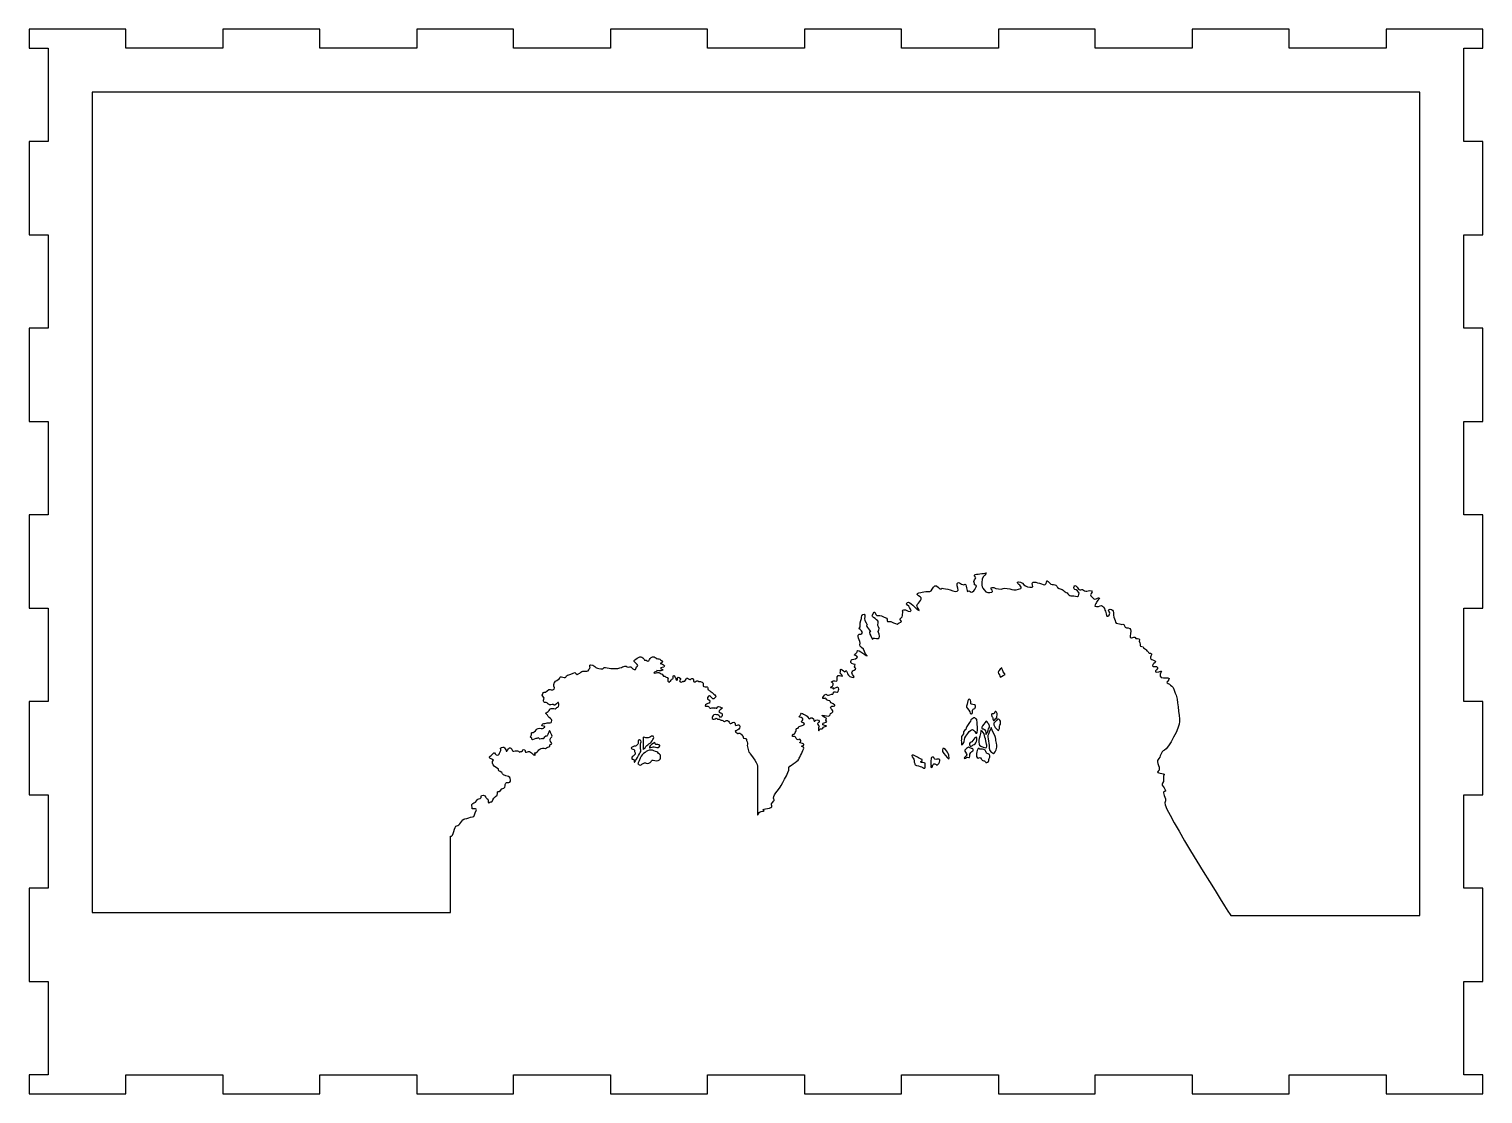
# Model space of a CAD drawing. Extents: x -1416 to 2069, y -350 to -64.
# Drawn here: x 192.7 to 422.7, y -316.1 to -147.6 of the extents above; entities that cross this region are included whole.
import ezdxf

# ---------------------------------------------------------------- set-up
doc = ezdxf.new("R2010")
doc.units = 0
doc.header["$MEASUREMENT"] = 0
doc.layers.add('LAYER_1', color=7, linetype='CONTINUOUS')

msp = doc.modelspace()

# ---------------------------------------------------------------- linework, layer by layer
at = {"layer": 'LAYER_1'}
msp.add_lwpolyline([(422.73, -150.61), (422.73, -147.61), (407.4, -147.61), (407.4, -150.61), (392.07, -150.61), (392.07, -147.61), (376.74, -147.61), (376.74, -150.61), (361.41, -150.61), (361.41, -147.61), (346.08, -147.61), (346.08, -150.61), (330.75, -150.61), (330.75, -147.61), (315.42, -147.61), (315.42, -150.61), (300.03, -150.61), (300.03, -147.61), (284.71, -147.61), (284.71, -150.61), (269.37, -150.61), (269.37, -147.61), (254.05, -147.61), (254.05, -150.61), (238.71, -150.61), (238.71, -147.61), (223.39, -147.61), (223.39, -150.61), (208.05, -150.61), (208.05, -147.61), (192.73, -147.61), (192.73, -150.61), (195.72, -150.61), (195.72, -165.38), (192.73, -165.38), (192.73, -180.15), (195.72, -180.15), (195.72, -194.92), (192.73, -194.92), (192.73, -209.69), (195.72, -209.69), (195.72, -224.46), (192.73, -224.46), (192.73, -239.26), (195.72, -239.26), (195.72, -254.03), (192.73, -254.03), (192.73, -268.8), (195.72, -268.8), (195.72, -283.57), (192.73, -283.57), (192.73, -298.34), (195.72, -298.34), (195.72, -313.11), (192.73, -313.11), (192.73, -316.11), (208.05, -316.11), (208.05, -313.11), (223.39, -313.11), (223.39, -316.11), (238.71, -316.11), (238.71, -313.11), (254.05, -313.11), (254.05, -316.11), (269.37, -316.11), (269.37, -313.11), (284.71, -313.11), (284.71, -316.11), (300.03, -316.11), (300.03, -313.11), (315.42, -313.11), (315.42, -316.11), (330.75, -316.11), (330.75, -313.11), (346.08, -313.11), (346.08, -316.11), (361.41, -316.11), (361.41, -313.11), (376.74, -313.11), (376.74, -316.11), (392.07, -316.11), (392.07, -313.11), (407.4, -313.11), (407.4, -316.11), (422.73, -316.11), (422.73, -313.11), (419.73, -313.11), (419.73, -298.34), (422.73, -298.34), (422.73, -283.57), (419.73, -283.57), (419.73, -268.8), (422.73, -268.8), (422.73, -254.03), (419.73, -254.03), (419.73, -239.26), (422.73, -239.26), (422.73, -224.46), (419.73, -224.46), (419.73, -209.69), (422.73, -209.69), (422.73, -194.92), (419.73, -194.92), (419.73, -180.15), (422.73, -180.15), (422.73, -165.38), (419.73, -165.38), (419.73, -150.61), (422.73, -150.61)], dxfattribs=at)
for points, knots in [([(412.73, -287.9), (412.73, -287.9), (382.86, -287.9), (382.86, -287.9), (382.86, -287.9), (372.01, -270.88), (372.41, -270.05), (372.81, -269.21), (371.79, -268.37), (372.36, -268.28), (372.94, -268.19), (371.68, -267.23), (372.02, -266.96), (372.36, -266.7), (372.06, -265.72), (372.28, -265.55), (372.49, -265.37), (370.78, -265.42), (371.35, -265.06), (371.92, -264.71), (370.95, -263.52), (371.35, -263.17), (371.75, -262.82), (371.75, -261.93), (372.36, -261.71), (372.98, -261.49), (374.79, -258.03), (374.75, -257.18), (374.7, -256.33), (374.36, -253.27), (374.18, -252.99), (374, -252.72), (373.78, -251.7), (373.51, -251.57), (373.25, -251.44), (372.98, -251.13), (372.76, -251.08), (372.54, -251.04), (373.2, -250.55), (373.07, -250.38), (372.94, -250.2), (372.23, -250.33), (371.84, -250.2), (371.44, -250.07), (371.84, -249.36), (371.88, -249.23), (371.92, -249.1), (371.04, -249.54), (370.91, -249.32), (370.78, -249.1), (371.35, -248.88), (371.26, -248.61), (371.18, -248.35), (370.51, -248.61), (370.47, -248.35), (370.42, -248.08), (370.95, -247.86), (370.95, -247.69), (370.95, -247.51), (370.29, -247.38), (370.2, -247.25), (370.12, -247.12), (370.12, -246.98), (370.29, -246.63), (370.47, -246.28), (369.85, -246.47), (369.81, -246.25), (369.76, -246.03), (369.56, -246.12), (369.47, -245.85), (369.38, -245.59), (368.92, -245.69), (369.03, -245.46), (369.13, -245.22), (368.44, -245.38), (368.51, -245.13), (368.59, -244.88), (368.26, -244.56), (368.4, -244.25), (368.53, -243.94), (367.6, -244.2), (367.73, -243.9), (367.87, -243.59), (366.81, -244.29), (366.9, -243.67), (366.98, -243.06), (367.16, -242.66), (366.85, -242.44), (366.54, -242.22), (366.1, -242.53), (366.01, -242.04), (365.93, -241.56), (365.62, -241.96), (365.44, -241.78), (365.26, -241.6), (364.65, -241.78), (364.6, -241.47), (364.56, -241.16), (364.3, -240.72), (364.3, -240.37), (364.3, -240.02), (364.3, -239.79), (364.12, -239.57), (363.94, -239.36), (363.54, -239.36), (363.5, -239.57), (363.46, -239.79), (363.89, -239.89), (363.58, -240.33), (363.28, -240.77), (363.15, -240.5), (363.1, -240.15), (363.06, -239.79), (362.97, -239.66), (362.84, -239.31), (362.71, -238.96), (362.44, -238.74), (362.18, -238.87), (361.91, -239), (361.12, -239.13), (361.38, -238.74), (361.65, -238.34), (361.47, -238.34), (361.87, -237.94), (362.26, -237.55), (361.96, -237.55), (361.74, -237.68), (361.52, -237.81), (361.16, -237.94), (361.03, -237.63), (360.9, -237.32), (360.37, -237.32), (360.77, -236.93), (361.16, -236.53), (360.59, -236.36), (360.28, -236.49), (359.97, -236.62), (359.79, -236.58), (359.53, -236.4), (359.27, -236.22), (359.27, -236.36), (358.96, -236.36), (358.65, -236.36), (358.38, -235.48), (358.16, -235.65), (357.95, -235.83), (357.95, -236.18), (358.16, -236.27), (358.38, -236.36), (358.83, -236.62), (358.83, -236.89), (358.83, -237.15), (358.78, -237.59), (358.3, -237.37), (357.81, -237.15), (357.64, -237.37), (357.37, -237.24), (357.11, -237.1), (357.02, -236.84), (356.8, -236.75), (356.58, -236.66), (356.36, -236.4), (356.18, -236.31), (356.01, -236.22), (355.39, -236.05), (355.3, -235.78), (355.21, -235.52), (354.86, -235.5), (354.59, -235.51), (354.33, -235.52), (353.93, -234.99), (353.8, -234.9), (353.67, -234.81), (353.76, -235.38), (353.49, -235.52), (353.23, -235.65), (351.97, -234.95), (351.55, -235.14), (351.13, -235.34), (351.81, -235.87), (351.42, -235.91), (351.02, -235.96), (350.29, -235.85), (350.12, -235.54), (349.94, -235.23), (349.21, -234.92), (349.08, -235.12), (348.95, -235.32), (350.03, -235.94), (349.61, -236.13), (349.19, -236.33), (348.57, -236.4), (348.2, -236.29), (347.83, -236.18), (347.14, -236), (346.81, -236.16), (346.48, -236.31), (345.71, -236.18), (345.36, -236), (345, -235.83), (344.74, -236.16), (345.07, -236.42), (345.4, -236.69), (344.83, -236.84), (344.41, -236.79), (343.99, -236.75), (343.57, -236), (343.5, -235.87), (343.44, -235.74), (343.35, -234.64), (343.66, -234.3), (343.97, -233.97), (344.47, -233.51), (343.94, -233.69), (343.42, -233.86), (342.11, -233.78), (342.32, -234.13), (342.53, -234.49), (342.55, -234.37), (342.29, -234.78), (342.03, -235.19), (342.41, -235.25), (342.29, -235.46), (342.17, -235.67), (342.81, -235.53), (342.58, -235.87), (342.4, -236.15), (342.32, -236.43), (342, -236.66), (341.67, -236.9), (341.58, -236.34), (341.29, -236.58), (341, -236.81), (341.06, -235.22), (340.73, -235.49), (340.41, -235.75), (339.7, -234.87), (339.58, -235.34), (339.47, -235.81), (339.88, -236.4), (339.58, -236.58), (339.29, -236.75), (338.53, -236.31), (338.06, -236.25), (337.59, -236.2), (337.15, -235.96), (337, -236.2), (336.85, -236.43), (336.38, -235.52), (336.03, -235.69), (335.68, -235.87), (335.5, -236.66), (335.23, -236.62), (334.97, -236.58), (334.22, -236.65), (334.04, -236.72), (333.87, -236.79), (333.03, -236.75), (333.25, -237.1), (333.47, -237.46), (334, -237.5), (333.87, -237.81), (333.74, -238.12), (333.51, -238.34), (333.25, -238.65), (332.98, -238.96), (333.87, -239.75), (333.43, -239.57), (332.98, -239.4), (332.1, -238.03), (331.66, -238.34), (331.22, -238.65), (332.06, -238.96), (331.97, -239.03), (331.88, -239.09), (332.59, -239.71), (332.1, -239.75), (331.62, -239.79), (331.53, -239.44), (331.13, -239.49), (330.74, -239.53), (331.04, -239.75), (330.96, -239.97), (330.87, -240.19), (331.03, -240.63), (330.62, -240.81), (330.21, -240.99), (331.03, -241.38), (330.62, -241.47), (330.21, -241.56), (330.3, -241.91), (329.81, -241.69), (329.33, -241.47), (329.19, -241.34), (328.75, -241.38), (328.31, -241.43), (328.62, -240.99), (328.36, -240.81), (328.09, -240.63), (327.91, -240.68), (327.56, -240.46), (327.21, -240.24), (326.86, -240.63), (326.68, -240.24), (326.5, -239.84), (326.55, -239.71), (326.28, -240.1), (326.02, -240.5), (326.06, -240.46), (326.33, -240.72), (326.59, -240.99), (327.08, -241.16), (327.08, -241.43), (327.08, -241.69), (326.9, -241.91), (327.12, -242.22), (327.34, -242.53), (326.94, -242.88), (327.12, -243.1), (327.3, -243.32), (327.34, -244.07), (327.08, -244.07), (326.81, -244.07), (326.06, -243.77), (326.19, -244.16), (326.33, -244.56), (325.36, -242.75), (325.75, -242.97), (326.15, -243.19), (324.96, -241.91), (325.27, -241.96), (325.58, -242), (324.78, -241.25), (324.87, -240.9), (324.96, -240.54), (325.04, -239.97), (324.64, -240.24), (324.26, -240.5), (324.52, -240.77), (324.3, -241.2), (324.08, -241.65), (324.39, -242.22), (324.08, -242.35), (323.77, -242.48), (324.52, -242.75), (324.56, -243.1), (324.61, -243.45), (324.02, -243.24), (323.91, -243.5), (323.81, -243.77), (324.03, -244.16), (324.16, -244.51), (324.3, -244.87), (323.95, -245.22), (324.43, -245.48), (324.92, -245.75), (324.96, -246.5), (325.27, -246.76), (325.58, -247.03), (323.77, -245.71), (323.77, -245.97), (323.77, -246.24), (323.64, -246.32), (323.37, -246.54), (323.11, -246.76), (323.81, -246.76), (323.77, -246.98), (323.73, -247.2), (323.21, -247.34), (322.96, -247.38), (322.71, -247.42), (322.77, -247.6), (322.74, -247.86), (322.71, -248.13), (323.68, -248.04), (323.37, -248.35), (323.06, -248.66), (323.73, -248.7), (323.46, -248.92), (323.2, -249.14), (322.84, -249.19), (322.89, -249.49), (322.93, -249.8), (323.5, -250.12), (323.15, -250.2), (322.8, -250.29), (322.32, -249.89), (322.22, -249.63), (322.14, -249.36), (321.96, -248.92), (321.87, -249.23), (321.79, -249.54), (321.34, -248.88), (321.17, -248.88), (320.99, -248.88), (321.17, -249.36), (321.04, -249.41), (320.9, -249.45), (321.61, -250.12), (321.34, -250.02), (321.08, -249.94), (320.73, -249.72), (320.59, -250.12), (320.46, -250.51), (320.68, -250.86), (320.42, -250.78), (320.15, -250.69), (319.85, -250.76), (319.67, -250.88), (319.49, -251), (320.11, -250.99), (319.93, -251.37), (319.75, -251.75), (319.69, -251.61), (319.5, -251.79), (319.32, -251.96), (320.28, -251.79), (320.02, -252.01), (320, -252.03), (319.98, -252.04), (319.98, -252.05), (320.03, -252.02), (320.63, -251.61), (320.77, -251.83), (320.95, -252.1), (320.73, -252.41), (320.64, -252.54), (320.55, -252.67), (320.06, -252.23), (319.93, -252.67), (319.8, -253.11), (319.95, -252.67), (319.39, -252.94), (318.83, -253.2), (318.87, -252.49), (318.43, -253.2), (317.99, -253.9), (318.83, -253.3), (318.83, -253.6), (318.83, -253.89), (319.51, -253.83), (319.48, -254.04), (319.45, -254.24), (320.45, -254.6), (320.21, -254.68), (319.98, -254.77), (319.45, -254.72), (319.51, -254.98), (319.56, -255.25), (320.09, -255.39), (319.86, -255.65), (319.62, -255.92), (319.54, -255.74), (319.45, -256.13), (319.36, -256.51), (318.95, -256.24), (318.59, -256.24), (318.24, -256.24), (317.96, -256.07), (318.36, -256.39), (318.77, -256.71), (319.03, -256.6), (318.83, -256.83), (318.63, -257.07), (319.15, -257.21), (318.77, -257.3), (318.39, -257.39), (318.21, -257.51), (318.31, -257.68), (318.42, -257.86), (319.09, -257.86), (318.83, -257.92), (318.57, -257.98), (318.39, -257.98), (318.3, -258.24), (318.21, -258.51), (317.8, -258.07), (317.71, -258.54), (317.62, -259.01), (317.51, -258.07), (317.68, -258.01), (317.86, -257.95), (317.45, -257.71), (317.48, -257.51), (317.51, -257.3), (317.8, -257.36), (317.74, -257.1), (317.68, -256.83), (317.15, -256.89), (317.01, -257.1), (316.86, -257.3), (316.95, -256.71), (316.63, -256.6), (316.3, -256.48), (316.21, -256.92), (316.07, -256.68), (315.92, -256.45), (315.72, -256.22), (315.45, -256.13), (315.19, -256.04), (314.92, -255.65), (314.83, -256.01), (314.74, -256.36), (314.36, -256.42), (314.66, -256.51), (314.95, -256.6), (315.21, -256.62), (315.13, -256.89), (315.04, -257.15), (314.74, -257.21), (315.01, -257.33), (315.27, -257.45), (315.6, -257.51), (315.3, -257.68), (315.01, -257.86), (314.36, -257.92), (314.45, -258.12), (314.54, -258.33), (314.01, -258.16), (314.1, -258.45), (314.18, -258.74), (313.89, -258.83), (313.86, -259.09), (313.83, -259.36), (313.48, -258.95), (313.48, -259.36), (313.48, -259.77), (313.77, -259.42), (313.95, -259.59), (314.13, -259.77), (313.95, -259.77), (314.22, -260.01), (314.48, -260.24), (314.6, -259.8), (314.74, -260.01), (314.89, -260.21), (314.8, -260.42), (314.66, -260.51), (314.51, -260.59), (315.15, -260.54), (315.27, -260.77), (315.39, -261.01), (314.98, -260.98), (314.95, -261.09), (314.92, -261.21), (315.36, -261.08), (315.29, -261.41), (315.21, -261.74), (314.6, -262.85), (314.51, -263.15), (314.42, -263.45), (312.74, -264.23), (312.92, -264.62), (313.1, -265.02), (311.46, -267.71), (311.46, -267.71), (311.46, -267.71), (310.19, -269.17), (310.53, -269.46), (310.87, -269.74), (309.92, -270.07), (310.23, -270.54), (310.54, -271.01), (308.51, -270.91), (308.93, -271.2), (309.35, -271.5), (308.29, -271.23), (308.12, -271.74), (308.08, -271.84), (308.04, -271.93), (307.99, -272.01), (307.99, -272.01), (307.99, -264.23), (307.99, -264.23), (307.92, -263.7), (306.62, -262.02), (306.62, -262.02), (306.62, -262.02), (306.17, -260.77), (306.37, -260.74), (306.56, -260.71), (306.07, -260.15), (306.22, -259.98), (306.37, -259.8), (305.63, -259.92), (305.69, -259.68), (305.75, -259.45), (305.54, -259.42), (305.35, -259.13), (305.16, -258.83), (304.87, -259.13), (304.82, -259.07), (304.78, -259.01), (304.25, -258.71), (304.48, -258.65), (304.72, -258.6), (305.01, -258.45), (305.11, -258.21), (305.22, -257.98), (305.16, -257.8), (305.04, -257.71), (304.92, -257.63), (304.51, -257.98), (304.45, -257.71), (304.39, -257.45), (304.44, -257.3), (304.2, -257.29), (303.97, -257.27), (303.73, -257.61), (303.63, -257.49), (303.53, -257.38), (303.41, -257.15), (303.23, -257.02), (303.06, -256.89), (302.75, -257.3), (302.59, -257.13), (302.43, -256.95), (302.25, -257.02), (302.07, -256.89), (301.9, -256.76), (301.63, -256.9), (301.53, -256.73), (301.43, -256.55), (301.19, -256.89), (300.93, -256.8), (300.66, -256.71), (300.78, -256.45), (300.93, -256.22), (301.07, -255.98), (301.4, -256.13), (301.69, -256.15), (301.99, -256.18), (302.01, -256.68), (302.22, -256.51), (302.43, -256.33), (302.34, -256.13), (302.36, -255.95), (302.37, -255.77), (301.9, -255.8), (301.84, -255.63), (301.78, -255.45), (302.28, -255.18), (302.4, -255.07), (302.51, -254.95), (301.96, -254.95), (301.81, -254.79), (301.66, -254.62), (301.63, -255.25), (301.41, -255.07), (301.19, -254.89), (301.22, -255.12), (301.07, -255.04), (300.93, -254.95), (300.81, -255.04), (300.6, -255.07), (300.4, -255.1), (300.34, -254.98), (300.22, -254.81), (300.1, -254.65), (299.9, -254.77), (299.75, -254.77), (299.6, -254.77), (299.78, -254.36), (300.1, -254.33), (300.43, -254.3), (300.34, -254.27), (300.4, -253.98), (300.46, -253.69), (300.07, -253.75), (300.07, -253.57), (300.07, -253.39), (300.04, -253.39), (300.22, -253.18), (300.4, -252.98), (300.63, -253.39), (300.9, -253.57), (301.16, -253.75), (301.22, -253.3), (301.37, -253.27), (301.52, -253.24), (301.25, -253.04), (301.04, -252.83), (300.84, -252.63), (300.72, -252.51), (300.51, -252.42), (300.31, -252.33), (300.37, -252.19), (300.19, -252.16), (300.02, -252.13), (300.19, -251.89), (300.07, -251.77), (299.96, -251.66), (299.81, -251.72), (299.49, -251.66), (299.16, -251.6), (299.49, -251.28), (299.37, -251.13), (299.25, -250.98), (299.16, -250.86), (298.93, -250.86), (298.69, -250.86), (298.72, -250.86), (298.52, -250.75), (298.31, -250.63), (298.19, -250.92), (297.96, -250.92), (297.72, -250.92), (297.9, -250.57), (297.81, -250.42), (297.72, -250.27), (297.49, -250.45), (297.34, -250.51), (297.19, -250.57), (297.16, -250.42), (296.9, -250.33), (296.63, -250.25), (296.72, -250.63), (296.46, -250.78), (296.19, -250.92), (296.34, -250.8), (296.19, -250.8), (296.05, -250.8), (296.1, -251.07), (295.75, -250.89), (295.4, -250.72), (295.93, -250.57), (295.78, -250.39), (295.64, -250.22), (295.55, -250.19), (295.4, -250.19), (295.25, -250.19), (295.34, -250.78), (295.19, -250.66), (295.05, -250.54), (295.08, -250.36), (294.96, -250.22), (294.84, -250.07), (294.84, -249.8), (294.69, -249.89), (294.55, -249.98), (294.75, -250.39), (294.55, -250.42), (294.34, -250.45), (294.43, -250.63), (294.2, -250.78), (293.96, -250.92), (294.16, -251.01), (293.93, -250.89), (293.69, -250.78), (293.78, -250.48), (293.81, -250.31), (293.84, -250.13), (293.55, -250.27), (293.4, -250.1), (293.25, -249.92), (293.11, -250.13), (292.99, -249.87), (292.87, -249.6), (292.64, -249.6), (292.37, -249.45), (292.11, -249.3), (291.67, -249.6), (291.58, -249.48), (291.49, -249.36), (292.28, -249.28), (292.02, -249.13), (291.75, -248.98), (292.84, -249.3), (292.96, -249.13), (293.08, -248.95), (292.84, -248.9), (292.64, -248.77), (292.43, -248.66), (293.34, -248.69), (293.23, -248.39), (293.11, -248.1), (292.81, -248.01), (292.61, -248.01), (292.4, -248.01), (292.96, -247.89), (292.93, -247.72), (292.9, -247.54), (292.64, -247.45), (292.49, -247.34), (292.34, -247.22), (292.05, -247.28), (291.96, -247.19), (291.87, -247.1), (291.78, -246.92), (291.37, -246.97), (290.96, -247.01), (290.99, -247.36), (290.78, -247.57), (290.58, -247.78), (290.43, -247.4), (290.23, -247.45), (290.02, -247.51), (290.08, -247.31), (289.84, -247.1), (289.61, -246.89), (289.46, -246.89), (289.14, -247.04), (288.82, -247.19), (288.61, -247.45), (288.43, -247.54), (288.25, -247.63), (289.02, -248.13), (289.02, -248.33), (289.02, -248.53), (288.84, -248.39), (288.76, -248.69), (288.67, -248.98), (288.76, -248.95), (288.43, -248.95), (288.11, -248.95), (288.02, -248.37), (287.73, -248.54), (287.43, -248.72), (287.26, -248.33), (286.99, -248.42), (286.73, -248.51), (286.55, -248.57), (286.2, -248.7), (285.85, -248.83), (285.05, -248.83), (284.74, -248.79), (284.43, -248.75), (283.95, -248.66), (283.73, -248.61), (283.51, -248.57), (283.73, -248.95), (283.2, -248.85), (282.67, -248.75), (282.54, -248.74), (282.41, -248.61), (282.28, -248.48), (281.52, -248), (281.44, -248.26), (281.35, -248.53), (281.57, -248.63), (281.44, -248.73), (281.3, -248.83), (281.3, -249.23), (280.95, -249.23), (280.6, -249.23), (280.38, -249.19), (280.2, -249.28), (280.02, -249.36), (279.67, -249.72), (279.41, -249.72), (279.14, -249.72), (279.28, -249.23), (278.79, -249.54), (278.3, -249.85), (277.87, -249.8), (277.77, -249.94), (277.69, -250.07), (277.64, -250.25), (277.38, -250.2), (277.11, -250.16), (276.76, -250), (276.72, -250.21), (276.67, -250.42), (276.23, -250.64), (276.01, -250.82), (275.79, -251), (275.79, -251.08), (275.75, -251.35), (275.7, -251.61), (276.06, -252.1), (275.61, -252.19), (275.17, -252.27), (275.17, -251.83), (274.69, -252.32), (274.2, -252.8), (274.2, -252.32), (273.98, -252.76), (273.76, -253.2), (274.2, -253.2), (274.2, -253.47), (274.2, -253.73), (274.03, -253.9), (274.16, -254.08), (274.29, -254.26), (274.47, -254.13), (274.64, -254.21), (274.82, -254.3), (274.78, -254.43), (275.04, -254.53), (275.3, -254.61), (275.7, -254.35), (275.79, -254.57), (275.88, -254.79), (276.41, -253.95), (276.5, -254.17), (276.59, -254.39), (276.59, -254.88), (276.36, -254.92), (276.14, -254.96), (276.06, -255.23), (275.75, -255.14), (275.44, -255.05), (275.17, -255.1), (275.09, -255.27), (275, -255.45), (274.78, -255.76), (274.51, -255.8), (274.25, -255.84), (274.73, -256.07), (274.87, -256.37), (275, -256.68), (275.48, -256.77), (275.44, -257.04), (275.4, -257.3), (275.26, -257.48), (275, -257.39), (274.73, -257.3), (274.64, -257.48), (274.34, -257.48), (274.03, -257.48), (273.95, -257.61), (273.83, -257.79), (273.72, -257.96), (274.51, -257.92), (274.34, -258.05), (274.16, -258.18), (274.1, -258.36), (273.73, -258.27), (273.36, -258.18), (273.1, -258.27), (272.97, -258.49), (272.84, -258.71), (272.48, -258.98), (272.31, -258.94), (272.13, -258.89), (272.31, -259.24), (272.09, -259.51), (271.87, -259.77), (272.35, -259.68), (272.26, -259.99), (272.18, -260.3), (273.06, -259.68), (273.01, -259.86), (272.97, -260.04), (273.36, -259.55), (273.41, -259.86), (273.46, -260.17), (274.03, -259.68), (273.98, -259.9), (273.94, -260.12), (274.51, -259.29), (274.6, -259.51), (274.69, -259.73), (275.04, -258.36), (275.13, -258.67), (275.22, -258.98), (275.48, -259.37), (275.48, -259.51), (275.48, -259.64), (275.09, -259.89), (275.15, -260.15), (275.2, -260.42), (275.64, -260.74), (275.32, -260.77), (275, -260.8), (275.26, -261.12), (274.97, -261.18), (274.67, -261.24), (274.53, -261.51), (274.2, -261.42), (273.88, -261.33), (273.56, -261.51), (273.38, -261.65), (273.21, -261.8), (272.97, -262.21), (272.76, -262.15), (272.56, -262.09), (272.97, -262.53), (272.76, -262.5), (272.56, -262.48), (272.44, -262.42), (272.32, -262.24), (272.2, -262.06), (271.91, -261.92), (271.76, -261.92), (271.62, -261.92), (271.12, -262.18), (271.21, -261.92), (271.29, -261.65), (270.91, -261.53), (270.85, -261.65), (270.79, -261.77), (270.76, -262), (270.62, -261.95), (270.47, -261.89), (270.32, -262.12), (270.26, -261.98), (270.21, -261.83), (269.88, -261.77), (269.62, -261.83), (269.35, -261.89), (269.2, -261.95), (269.15, -261.71), (269.09, -261.47), (268.85, -261.3), (268.71, -261.36), (268.56, -261.42), (268.29, -262.06), (268.21, -261.86), (268.12, -261.65), (268, -261.3), (267.83, -261.24), (267.65, -261.18), (267.15, -261.38), (267.32, -261.49), (267.5, -261.6), (267.25, -261.98), (267.18, -262.09), (267.11, -262.19), (267.17, -262.53), (266.82, -262.53), (266.46, -262.53), (266.4, -262), (266.25, -262.13), (266.09, -262.26), (265.89, -262.55), (265.67, -262.68), (265.45, -262.82), (265.63, -262.99), (265.72, -263.03), (265.8, -263.08), (266.4, -263.34), (266.13, -263.37), (265.87, -263.39), (266.13, -264.07), (266.29, -264.25), (266.44, -264.42), (267.22, -264.71), (267.01, -264.87), (266.82, -265.02), (267.68, -265.17), (267.61, -265.44), (267.54, -265.7), (268.74, -265.86), (268.78, -266.03), (268.82, -266.21), (269, -266.65), (268.78, -266.78), (268.56, -266.91), (268.32, -266.74), (268.13, -266.96), (267.94, -267.18), (268.21, -267.62), (267.81, -267.71), (267.41, -267.8), (267.15, -268.41), (266.93, -268.28), (266.71, -268.15), (267, -268.9), (266.52, -269.07), (266.05, -269.25), (266.09, -269.98), (265.91, -269.88), (265.73, -269.78), (265.43, -270.17), (265.38, -270.02), (265.34, -269.87), (265.43, -269.47), (265.12, -269.34), (264.81, -269.21), (265.17, -268.94), (264.59, -268.85), (264.02, -268.77), (264.46, -269.25), (264.11, -269.34), (263.75, -269.43), (263.66, -269.41), (263.49, -269.75), (263.31, -270.09), (263.23, -269.91), (262.91, -270.13), (262.6, -270.35), (262.91, -270.66), (262.83, -270.93), (262.74, -271.19), (263.75, -270.78), (263.44, -271.28), (263.14, -271.78), (263.27, -272.29), (262.87, -272.29), (262.47, -272.29), (262.08, -272.56), (261.68, -272.56), (261.28, -272.56), (260.79, -273.74), (260.38, -273.68), (259.97, -273.62), (259.92, -275.56), (259.39, -275.32), (259.39, -275.32), (259.39, -287.38), (259.39, -287.38), (259.39, -287.38), (202.73, -287.38), (202.73, -287.38), (202.73, -287.38), (202.73, -157.61), (202.73, -157.61), (202.73, -157.61), (412.73, -157.61), (412.73, -157.61), (412.73, -157.61), (412.73, -287.9), (412.73, -287.9)], [0, 0, 0, 0, 1, 1, 1, 2, 2, 2, 3, 3, 3, 4, 4, 4, 5, 5, 5, 6, 6, 6, 7, 7, 7, 8, 8, 8, 9, 9, 9, 10, 10, 10, 11, 11, 11, 12, 12, 12, 13, 13, 13, 14, 14, 14, 15, 15, 15, 16, 16, 16, 17, 17, 17, 18, 18, 18, 19, 19, 19, 20, 20, 20, 21, 21, 21, 22, 22, 22, 23, 23, 23, 24, 24, 24, 25, 25, 25, 26, 26, 26, 27, 27, 27, 28, 28, 28, 29, 29, 29, 30, 30, 30, 31, 31, 31, 32, 32, 32, 33, 33, 33, 34, 34, 34, 35, 35, 35, 36, 36, 36, 37, 37, 37, 38, 38, 38, 39, 39, 39, 40, 40, 40, 41, 41, 41, 42, 42, 42, 43, 43, 43, 44, 44, 44, 45, 45, 45, 46, 46, 46, 47, 47, 47, 48, 48, 48, 49, 49, 49, 50, 50, 50, 51, 51, 51, 52, 52, 52, 53, 53, 53, 54, 54, 54, 55, 55, 55, 56, 56, 56, 57, 57, 57, 58, 58, 58, 59, 59, 59, 60, 60, 60, 61, 61, 61, 62, 62, 62, 63, 63, 63, 64, 64, 64, 65, 65, 65, 66, 66, 66, 67, 67, 67, 68, 68, 68, 69, 69, 69, 70, 70, 70, 71, 71, 71, 72, 72, 72, 73, 73, 73, 74, 74, 74, 75, 75, 75, 76, 76, 76, 77, 77, 77, 78, 78, 78, 79, 79, 79, 80, 80, 80, 81, 81, 81, 82, 82, 82, 83, 83, 83, 84, 84, 84, 85, 85, 85, 86, 86, 86, 87, 87, 87, 88, 88, 88, 89, 89, 89, 90, 90, 90, 91, 91, 91, 92, 92, 92, 93, 93, 93, 94, 94, 94, 95, 95, 95, 96, 96, 96, 97, 97, 97, 98, 98, 98, 99, 99, 99, 100, 100, 100, 101, 101, 101, 102, 102, 102, 103, 103, 103, 104, 104, 104, 105, 105, 105, 106, 106, 106, 107, 107, 107, 108, 108, 108, 109, 109, 109, 110, 110, 110, 111, 111, 111, 112, 112, 112, 113, 113, 113, 114, 114, 114, 115, 115, 115, 116, 116, 116, 117, 117, 117, 118, 118, 118, 119, 119, 119, 120, 120, 120, 121, 121, 121, 122, 122, 122, 123, 123, 123, 124, 124, 124, 125, 125, 125, 126, 126, 126, 127, 127, 127, 128, 128, 128, 129, 129, 129, 130, 130, 130, 131, 131, 131, 132, 132, 132, 133, 133, 133, 134, 134, 134, 135, 135, 135, 136, 136, 136, 137, 137, 137, 138, 138, 138, 139, 139, 139, 140, 140, 140, 141, 141, 141, 142, 142, 142, 143, 143, 143, 144, 144, 144, 145, 145, 145, 146, 146, 146, 147, 147, 147, 148, 148, 148, 149, 149, 149, 150, 150, 150, 151, 151, 151, 152, 152, 152, 153, 153, 153, 154, 154, 154, 155, 155, 155, 156, 156, 156, 157, 157, 157, 158, 158, 158, 159, 159, 159, 160, 160, 160, 161, 161, 161, 162, 162, 162, 163, 163, 163, 164, 164, 164, 165, 165, 165, 166, 166, 166, 167, 167, 167, 168, 168, 168, 169, 169, 169, 170, 170, 170, 171, 171, 171, 172, 172, 172, 173, 173, 173, 174, 174, 174, 175, 175, 175, 176, 176, 176, 177, 177, 177, 178, 178, 178, 179, 179, 179, 180, 180, 180, 181, 181, 181, 182, 182, 182, 183, 183, 183, 184, 184, 184, 185, 185, 185, 186, 186, 186, 187, 187, 187, 188, 188, 188, 189, 189, 189, 190, 190, 190, 191, 191, 191, 192, 192, 192, 193, 193, 193, 194, 194, 194, 195, 195, 195, 196, 196, 196, 197, 197, 197, 198, 198, 198, 199, 199, 199, 200, 200, 200, 201, 201, 201, 202, 202, 202, 203, 203, 203, 204, 204, 204, 205, 205, 205, 206, 206, 206, 207, 207, 207, 208, 208, 208, 209, 209, 209, 210, 210, 210, 211, 211, 211, 212, 212, 212, 213, 213, 213, 214, 214, 214, 215, 215, 215, 216, 216, 216, 217, 217, 217, 218, 218, 218, 219, 219, 219, 220, 220, 220, 221, 221, 221, 222, 222, 222, 223, 223, 223, 224, 224, 224, 225, 225, 225, 226, 226, 226, 227, 227, 227, 228, 228, 228, 229, 229, 229, 230, 230, 230, 231, 231, 231, 232, 232, 232, 233, 233, 233, 234, 234, 234, 235, 235, 235, 236, 236, 236, 237, 237, 237, 238, 238, 238, 239, 239, 239, 240, 240, 240, 241, 241, 241, 242, 242, 242, 243, 243, 243, 244, 244, 244, 245, 245, 245, 246, 246, 246, 247, 247, 247, 248, 248, 248, 249, 249, 249, 250, 250, 250, 251, 251, 251, 252, 252, 252, 253, 253, 253, 254, 254, 254, 255, 255, 255, 256, 256, 256, 257, 257, 257, 258, 258, 258, 259, 259, 259, 260, 260, 260, 261, 261, 261, 262, 262, 262, 263, 263, 263, 264, 264, 264, 265, 265, 265, 266, 266, 266, 267, 267, 267, 268, 268, 268, 269, 269, 269, 270, 270, 270, 271, 271, 271, 272, 272, 272, 273, 273, 273, 274, 274, 274, 275, 275, 275, 276, 276, 276, 277, 277, 277, 278, 278, 278, 279, 279, 279, 280, 280, 280, 281, 281, 281, 282, 282, 282, 283, 283, 283, 284, 284, 284, 285, 285, 285, 286, 286, 286, 287, 287, 287, 288, 288, 288, 289, 289, 289, 290, 290, 290, 291, 291, 291, 292, 292, 292, 293, 293, 293, 294, 294, 294, 295, 295, 295, 296, 296, 296, 297, 297, 297, 298, 298, 298, 299, 299, 299, 300, 300, 300, 301, 301, 301, 302, 302, 302, 303, 303, 303, 304, 304, 304, 305, 305, 305, 306, 306, 306, 307, 307, 307, 308, 308, 308, 309, 309, 309, 310, 310, 310, 311, 311, 311, 312, 312, 312, 313, 313, 313, 314, 314, 314, 315, 315, 315, 316, 316, 316, 317, 317, 317, 318, 318, 318, 319, 319, 319, 320, 320, 320, 321, 321, 321, 322, 322, 322, 323, 323, 323, 324, 324, 324, 325, 325, 325, 326, 326, 326, 327, 327, 327, 328, 328, 328, 329, 329, 329, 330, 330, 330, 331, 331, 331, 332, 332, 332, 333, 333, 333, 334, 334, 334, 335, 335, 335, 336, 336, 336, 337, 337, 337, 338, 338, 338, 339, 339, 339, 340, 340, 340, 341, 341, 341, 342, 342, 342, 343, 343, 343, 344, 344, 344, 345, 345, 345, 346, 346, 346, 347, 347, 347, 348, 348, 348, 349, 349, 349, 350, 350, 350, 351, 351, 351, 352, 352, 352, 353, 353, 353, 354, 354, 354, 355, 355, 355, 356, 356, 356, 357, 357, 357, 358, 358, 358, 359, 359, 359, 360, 360, 360, 361, 361, 361, 362, 362, 362, 363, 363, 363, 364, 364, 364, 365, 365, 365, 366, 366, 366, 367, 367, 367, 368, 368, 368, 369, 369, 369, 370, 370, 370, 371, 371, 371, 371]), ([(346.57, -250.07), (346.26, -250.33), (346.35, -249.85), (346.11, -249.59), (345.87, -249.32), (346.3, -248.97), (346.61, -248.7), (346.61, -248.7), (346.74, -249.28), (347.05, -249.56), (347.36, -249.84), (346.88, -249.8), (346.57, -250.07)], [0, 0, 0, 0, 1, 1, 1, 2, 2, 2, 3, 3, 3, 4, 4, 4, 4]), ([(342.44, -254.66), (342.53, -254.89), (342.38, -255.16), (342.2, -255.18), (342.03, -255.21), (341.97, -255.33), (341.99, -255.57), (342.02, -255.81), (341.88, -256.07), (341.73, -255.98), (341.58, -255.89), (341.56, -255.42), (341.2, -255.1), (340.85, -254.77), (341.06, -254.66), (341.12, -254.42), (341.17, -254.19), (341.28, -253.52), (341.5, -253.63), (341.8, -253.77), (341.73, -254.24), (341.73, -254.36), (341.73, -254.48), (342.35, -254.42), (342.44, -254.66)], [0, 0, 0, 0, 1, 1, 1, 2, 2, 2, 3, 3, 3, 4, 4, 4, 5, 5, 5, 6, 6, 6, 7, 7, 7, 8, 8, 8, 8]), ([(340.23, -260.39), (340.14, -260.06), (340.32, -260.15), (340.23, -259.8), (340.14, -259.45), (340.67, -259.19), (340.55, -258.96), (340.44, -258.74), (341, -258.5), (341, -258.21), (341, -257.92), (341.56, -257.37), (341.64, -257.11), (341.73, -256.86), (342, -256.71), (342.2, -256.6), (342.41, -256.48), (342.47, -256.91), (342.61, -256.8), (342.76, -256.68), (342.64, -257.04), (342.64, -257.04), (342.76, -257.24), (342.7, -257.59), (342.76, -257.95), (342.82, -258.3), (342.82, -258.9), (342.64, -259.04), (342.47, -259.18), (342.2, -258.42), (342, -258.42), (341.79, -258.42), (341.47, -258.77), (341.35, -258.92), (341.23, -259.07), (340.88, -259.42), (340.79, -259.74), (340.7, -260.06), (340.64, -260.65), (340.41, -260.83), (340.17, -261.01), (340.32, -260.72), (340.23, -260.39)], [0, 0, 0, 0, 1, 1, 1, 2, 2, 2, 3, 3, 3, 4, 4, 4, 5, 5, 5, 6, 6, 6, 7, 7, 7, 8, 8, 8, 9, 9, 9, 10, 10, 10, 11, 11, 11, 12, 12, 12, 13, 13, 13, 14, 14, 14, 14]), ([(343.46, -258.1), (343.52, -257.74), (343.96, -257.43), (344.11, -257.19), (344.22, -257.01), (344.39, -257.4), (344.47, -257.52), (344.56, -257.63), (344.69, -257.85), (344.65, -258.01), (344.6, -258.16), (344.42, -258.52), (344.38, -258.72), (344.34, -258.91), (344.16, -259.15), (344.13, -259.26), (344.1, -259.37), (344.11, -258.62), (343.88, -258.43), (343.66, -258.23), (343.41, -258.45), (343.46, -258.1)], [0, 0, 0, 0, 1, 1, 1, 2, 2, 2, 3, 3, 3, 4, 4, 4, 5, 5, 5, 6, 6, 6, 7, 7, 7, 7]), ([(345, -256.06), (345.02, -255.91), (345.2, -256.02), (345.33, -255.94), (345.45, -255.84), (345.56, -255.56), (345.66, -255.6), (345.84, -255.69), (345.91, -255.89), (345.88, -256.02), (345.86, -256.15), (345.86, -256.6), (345.73, -256.68), (345.6, -256.77), (345.46, -257.1), (345.31, -257.04), (345.15, -256.97), (345.27, -256.57), (345.14, -256.47), (345.01, -256.35), (344.98, -256.2), (345, -256.06)], [0, 0, 0, 0, 1, 1, 1, 2, 2, 2, 3, 3, 3, 4, 4, 4, 5, 5, 5, 6, 6, 6, 7, 7, 7, 7]), ([(346.33, -257.76), (346.19, -257.86), (346.3, -258.27), (346.17, -258.49), (346.04, -258.71), (345.91, -258.49), (345.73, -258.31), (345.55, -258.14), (345.29, -257.79), (345.33, -257.43), (345.33, -257.43), (345.68, -257.17), (345.84, -256.95), (345.98, -256.73), (346.21, -256.77), (346.33, -256.95), (346.45, -257.13), (346.48, -257.65), (346.33, -257.76)], [0, 0, 0, 0, 1, 1, 1, 2, 2, 2, 3, 3, 3, 4, 4, 4, 5, 5, 5, 6, 6, 6, 6]), ([(291.52, -259.86), (291.4, -260.06), (291.23, -260.42), (290.96, -260.59), (290.7, -260.77), (290.46, -260.92), (290.32, -261.15), (290.17, -261.39), (289.9, -261.62), (289.9, -261.62), (289.9, -261.62), (289.9, -259.68), (289.9, -259.68), (290.05, -259.71), (290.26, -259.65), (290.28, -259.74), (290.32, -259.83), (290.64, -259.77), (290.81, -259.71), (290.99, -259.65), (291.11, -259.51), (291.31, -259.48), (291.52, -259.45), (291.64, -259.65), (291.52, -259.86)], [0, 0, 0, 0, 1, 1, 1, 2, 2, 2, 3, 3, 3, 4, 4, 4, 5, 5, 5, 6, 6, 6, 7, 7, 7, 8, 8, 8, 8]), ([(342.11, -260.88), (342, -260.92), (341.54, -261.32), (341.5, -260.88), (341.47, -260.45), (341.73, -260.5), (341.88, -260.37), (342.03, -260.24), (342.32, -259.71), (342.55, -259.65), (342.72, -259.61), (342.67, -260.04), (342.61, -260.33), (342.55, -260.62), (342.23, -260.85), (342.11, -260.88)], [0, 0, 0, 0, 1, 1, 1, 2, 2, 2, 3, 3, 3, 4, 4, 4, 5, 5, 5, 5]), ([(343.89, -259.39), (343.94, -259.71), (344.13, -260.12), (344.16, -260.51), (344.2, -260.89), (344.3, -261.03), (344.22, -261.27), (344.14, -261.51), (343.17, -261.1), (343.08, -260.94), (343, -260.77), (342.91, -260.18), (343.06, -259.85), (343.2, -259.51), (343.29, -258.59), (343.29, -258.59), (343.55, -258.68), (343.85, -259.07), (343.89, -259.39)], [0, 0, 0, 0, 1, 1, 1, 2, 2, 2, 3, 3, 3, 4, 4, 4, 5, 5, 5, 6, 6, 6, 6]), ([(345.55, -261.98), (345.29, -262.37), (345.33, -262.24), (344.94, -262.02), (344.54, -261.8), (344.63, -261.01), (344.58, -260.61), (344.54, -260.21), (344.36, -259.55), (344.41, -259.42), (344.45, -259.29), (344.94, -258.14), (344.94, -258.14), (345.11, -258.62), (345.55, -259.42), (345.64, -259.73), (345.73, -260.04), (345.64, -260.3), (345.78, -260.61), (345.91, -260.92), (345.82, -261.58), (345.55, -261.98)], [0, 0, 0, 0, 1, 1, 1, 2, 2, 2, 3, 3, 3, 4, 4, 4, 5, 5, 5, 6, 6, 6, 7, 7, 7, 7]), ([(288.45, -263.33), (288.43, -263.03), (288.11, -263.27), (288.08, -263.06), (288.05, -262.86), (288.17, -262.71), (288.48, -262.5), (288.78, -262.3), (288.46, -262), (288.49, -261.74), (288.52, -261.47), (287.99, -261.56), (287.96, -261.42), (287.93, -261.27), (288.49, -261.01), (288.64, -261.07), (288.78, -261.12), (289.05, -260.77), (289.08, -260.64), (289.11, -260.5), (289.08, -260.06), (289.23, -260.06), (289.23, -260.06), (289.37, -260.04), (289.52, -260.21), (289.67, -260.39), (289.43, -260.77), (289.43, -260.95), (289.43, -261.12), (289.52, -261.85), (289.52, -261.85), (289.52, -261.85), (288.78, -263.24), (288.59, -263.5), (288.4, -263.75), (288.46, -263.62), (288.45, -263.33)], [0, 0, 0, 0, 1, 1, 1, 2, 2, 2, 3, 3, 3, 4, 4, 4, 5, 5, 5, 6, 6, 6, 7, 7, 7, 8, 8, 8, 9, 9, 9, 10, 10, 10, 11, 11, 11, 12, 12, 12, 12]), ([(292.64, -262.64), (292.58, -262.8), (292.64, -263.12), (292.46, -263.27), (292.28, -263.42), (291.79, -263.4), (291.45, -263.29), (291.11, -263.18), (291.29, -263.5), (290.99, -263.69), (290.7, -263.89), (290.34, -263.8), (290.23, -263.71), (290.11, -263.62), (289.62, -263.94), (289.54, -264.06), (289.46, -264.18), (289.05, -263.89), (289.05, -263.89), (289.05, -263.89), (289.35, -262.97), (289.54, -262.68), (289.73, -262.39), (290.17, -262.07), (290.34, -261.94), (290.52, -261.8), (291.14, -261.6), (291.37, -261.74), (291.61, -261.89), (292.08, -261.95), (292.2, -262.09), (292.31, -262.24), (292.7, -262.48), (292.64, -262.64)], [0, 0, 0, 0, 1, 1, 1, 2, 2, 2, 3, 3, 3, 4, 4, 4, 5, 5, 5, 6, 6, 6, 7, 7, 7, 8, 8, 8, 9, 9, 9, 10, 10, 10, 11, 11, 11, 11]), ([(291.57, -260.55), (291.79, -260.37), (291.73, -260.8), (291.87, -260.8), (292.02, -260.8), (292.37, -260.86), (292.49, -260.95), (292.61, -261.04), (292.31, -261.39), (292.02, -261.3), (291.73, -261.21), (291.52, -261.15), (291.29, -261.24), (291.05, -261.33), (290.78, -261.45), (290.87, -261.21), (290.96, -260.98), (291.48, -260.61), (291.57, -260.55)], [0, 0, 0, 0, 1, 1, 1, 2, 2, 2, 3, 3, 3, 4, 4, 4, 5, 5, 5, 6, 6, 6, 6]), ([(337.44, -262.23), (337.09, -261.87), (337.19, -261.32), (337.44, -261.46), (338.19, -261.87), (338.28, -262.68), (338.28, -263.02), (338.28, -263.35), (337.79, -262.59), (337.44, -262.23)], [0, 0, 0, 0, 1, 1, 1, 2, 2, 2, 3, 3, 3, 3]), ([(341.7, -262.09), (341.44, -262.36), (341.67, -263.06), (341.41, -262.85), (341.14, -262.65), (340.91, -263.09), (340.7, -263.01), (340.5, -262.92), (341, -262.71), (341.06, -262.47), (341.12, -262.24), (340.66, -261.83), (340.77, -261.71), (340.88, -261.6), (340.94, -261.49), (341.18, -261.32), (341.41, -261.15), (341.49, -261.38), (341.73, -261.42), (341.85, -261.44), (342.02, -261.42), (342.08, -261.62), (342.14, -261.83), (341.97, -261.83), (341.7, -262.09)], [0, 0, 0, 0, 1, 1, 1, 2, 2, 2, 3, 3, 3, 4, 4, 4, 5, 5, 5, 6, 6, 6, 7, 7, 7, 8, 8, 8, 8]), ([(344.63, -263.02), (344.5, -263.24), (344.61, -263.54), (344.37, -263.62), (344.13, -263.71), (344.17, -263.71), (344.02, -263.56), (343.86, -263.4), (343.88, -263.42), (343.64, -263.36), (343.41, -263.3), (343.5, -263.15), (343.23, -262.92), (342.97, -262.68), (343, -263.21), (342.71, -262.88), (342.42, -262.54), (342.8, -261.31), (342.97, -261.47), (343.13, -261.62), (343.52, -261.53), (343.79, -261.62), (344.05, -261.71), (344.17, -262.15), (344.17, -262.15), (344.17, -262.15), (344.17, -262.15), (344.48, -262.27), (344.79, -262.38), (344.76, -262.8), (344.63, -263.02)], [0, 0, 0, 0, 1, 1, 1, 2, 2, 2, 3, 3, 3, 4, 4, 4, 5, 5, 5, 6, 6, 6, 7, 7, 7, 8, 8, 8, 9, 9, 9, 10, 10, 10, 10]), ([(334.12, -264.47), (333.85, -264.3), (333.59, -264.24), (333.12, -264.15), (332.65, -264.06), (333, -263.83), (332.82, -263.71), (332.65, -263.59), (332.82, -263.36), (332.7, -263.15), (332.59, -262.95), (332.2, -262.5), (332.44, -262.48), (332.7, -262.45), (333.03, -262.68), (333.29, -262.83), (333.56, -262.97), (333.47, -263.01), (333.85, -263.12), (334.24, -263.24), (333.97, -263.36), (333.82, -263.52), (333.68, -263.69), (334.03, -263.62), (334.32, -263.71), (334.62, -263.8), (334.44, -264), (334.5, -264.3), (334.56, -264.59), (334.38, -264.65), (334.12, -264.47)], [0, 0, 0, 0, 1, 1, 1, 2, 2, 2, 3, 3, 3, 4, 4, 4, 5, 5, 5, 6, 6, 6, 7, 7, 7, 8, 8, 8, 9, 9, 9, 10, 10, 10, 10]), ([(336.65, -263.8), (336.53, -264.03), (336.41, -264.15), (336.23, -264), (336.06, -263.86), (335.94, -263.83), (335.76, -263.98), (335.59, -264.12), (335.74, -264.45), (335.5, -264.46), (335.26, -264.47), (335.47, -264.21), (335.41, -264), (335.35, -263.8), (335.38, -263.65), (335.41, -263.33), (335.44, -263.01), (335.36, -262.85), (335.59, -262.8), (336, -262.71), (335.76, -263.01), (336.04, -263.12), (336.31, -263.24), (336.32, -263.09), (336.65, -263.15), (336.97, -263.21), (336.76, -263.56), (336.65, -263.8)], [0, 0, 0, 0, 1, 1, 1, 2, 2, 2, 3, 3, 3, 4, 4, 4, 5, 5, 5, 6, 6, 6, 7, 7, 7, 8, 8, 8, 9, 9, 9, 9])]:
    msp.add_open_spline(points, degree=3, knots=knots, dxfattribs=at)

doc.saveas('drawing.dxf')
